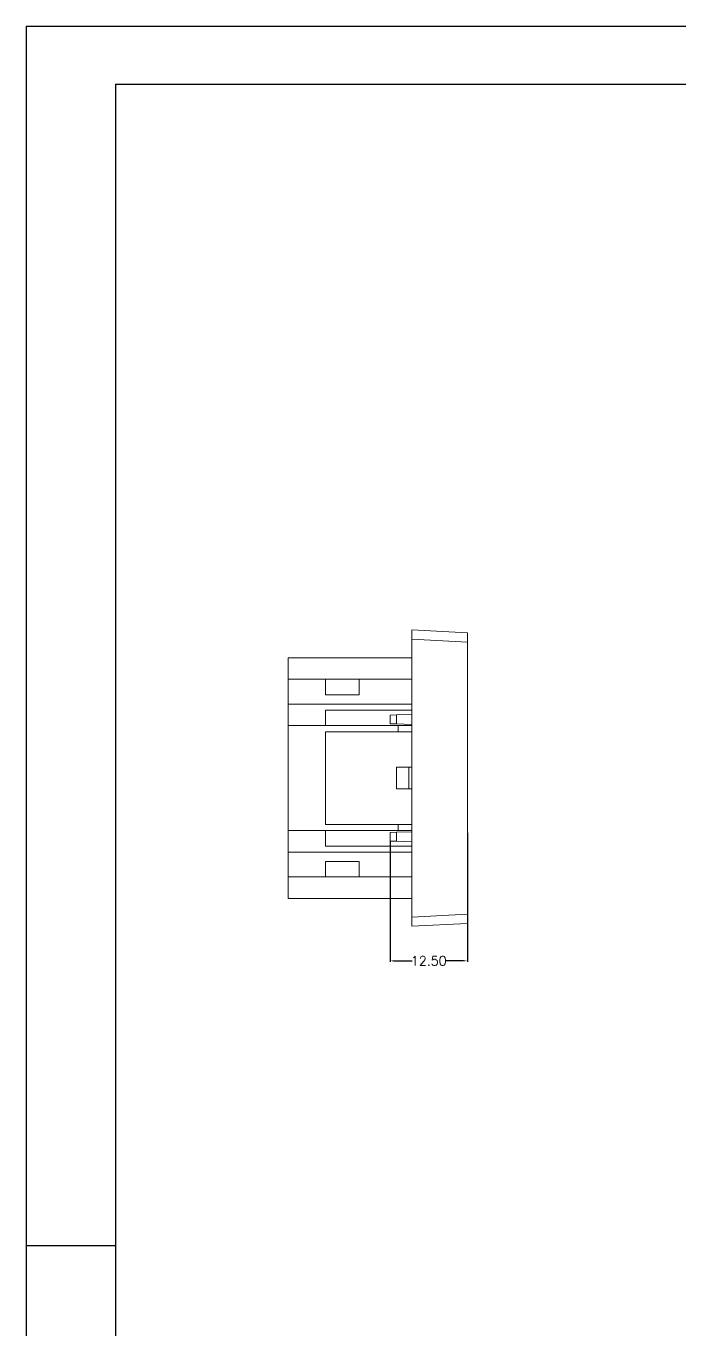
# Model space of a CAD drawing. Header units: inches. Extents: x 1113 to 3281, y 573 to 1166.
# Drawn here: x 2064.6 to 2170.5, y 756.9 to 968 of the extents above; entities that cross this region are included whole.
import ezdxf

# ---------------------------------------------------------------- set-up
doc = ezdxf.new("R2010")
doc.units = ezdxf.units.IN
doc.styles.get("Standard").update_dxf_attribs({"font": 'txt', "bigfont": 'gbcbig.shx'})
doc.dimstyles.new('2', dxfattribs={"dimtxt": 1.5, "dimasz": 0.6, "dimexe": 0.18, "dimexo": 0.0625, "dimgap": 0.09, "dimtad": 0, "dimtih": 1, "dimtoh": 1, "dimzin": 0, "dimdsep": 46, "dimtxsty": 'Standard', "dimcen": 0, "dimadec": 0, "dimazin": 2, "dimtfac": 1, "dimtofl": 0, "dimtmove": 0, "dimatfit": 3, "dimfxl": 0, "dimtolj": 1, "dimtzin": 0, "dimarcsym": 0})

# ---------------------------------------------------------------- blocks, each defined once
blk = doc.blocks.new('*D415')
at = {"color": 0, "lineweight": -2, "transparency": 16777216}
for p, q in [((2136.05, 837.34), (2136.05, 816.44)), ((2123.55, 835.95), (2123.55, 816.44)), ((2124.15, 816.62), (2127.09, 816.62)), ((2135.45, 816.62), (2132.52, 816.62))]:
    blk.add_line(p, q, dxfattribs=at)
at = {"color": 0, "transparency": 16777216}
for points in [[(2124.15, 816.72), (2124.15, 816.52), (2123.55, 816.62)], [(2135.45, 816.72), (2135.45, 816.52), (2136.05, 816.62)]]:
    blk.add_solid(points, dxfattribs=at)
at = {"layer": 'Defpoints', "color": 0, "transparency": 16777216}
for p in [(2136.05, 837.4), (2123.55, 836.01), (2123.55, 816.62)]:
    blk.add_point(p, dxfattribs=at)
at = {"color": 0, "transparency": 16777216, "insert": (2129.8, 816.62), "char_height": 1.5, "attachment_point": 5}
blk.add_mtext('\\A1;12.50', dxfattribs=at)

msp = doc.modelspace()

# ---------------------------------------------------------------- linework, layer by layer
for p, q in [((2064.595, 968.002), (2623.302, 968.002)), ((2064.595, 968.002), (2064.595, 572.957)), ((2079.052, 958.597), (2613.896, 958.597)), ((2079.052, 958.597), (2079.052, 582.363)), ((2079.052, 770.48), (2064.595, 770.48))]:
    msp.add_line(p, q)
at = {"color": 7, "linetype": 'Continuous', "lineweight": 15}
for p, q in [((2127.055, 870.214), (2136.055, 869.742)), ((2127.055, 868.716), (2127.055, 870.214)), ((2136.055, 868.245), (2127.055, 868.716)), ((2127.055, 823.712), (2127.055, 868.716)), ((2136.055, 869.742), (2136.055, 868.245)), ((2136.055, 824.184), (2136.055, 868.245)), ((2107.055, 862.214), (2107.055, 865.714)), ((2107.055, 865.714), (2127.055, 865.714)), ((2127.055, 862.214), (2107.055, 862.214)), ((2107.055, 862.214), (2107.055, 858.214)), ((2113.055, 859.714), (2113.055, 862.214)), ((2118.555, 862.214), (2118.555, 859.714)), ((2118.555, 859.714), (2113.055, 859.714)), ((2127.055, 858.214), (2107.055, 858.214)), ((2107.055, 854.714), (2107.055, 858.214)), ((2113.055, 857.214), (2113.055, 854.714)), ((2127.055, 857.214), (2113.055, 857.214)), ((2123.555, 856.414), (2124.555, 856.444)), ((2123.555, 855.014), (2123.555, 856.414)), ((2124.555, 856.444), (2127.055, 856.519)), ((2124.555, 854.984), (2124.555, 856.444)), ((2124.855, 854.714), (2107.055, 854.714)), ((2107.055, 837.714), (2107.055, 854.714)), ((2113.055, 853.714), (2113.055, 838.714)), ((2124.855, 853.714), (2113.055, 853.714)), ((2124.555, 854.984), (2123.555, 855.014)), ((2127.055, 854.909), (2124.555, 854.984)), ((2124.855, 854.714), (2124.855, 853.714)), ((2124.855, 854.714), (2127.055, 854.714)), ((2124.855, 853.714), (2127.055, 853.714)), ((2124.555, 844.464), (2124.555, 847.964)), ((2124.555, 847.964), (2126.555, 847.964)), ((2126.555, 847.964), (2126.555, 844.464)), ((2126.555, 847.964), (2127.055, 847.964)), ((2126.555, 844.464), (2124.555, 844.464)), ((2126.555, 844.464), (2127.055, 844.464)), ((2113.055, 838.714), (2124.855, 838.714)), ((2124.855, 838.714), (2124.855, 837.714)), ((2127.055, 838.714), (2124.855, 838.714)), ((2124.855, 837.714), (2107.055, 837.714)), ((2107.055, 834.214), (2107.055, 837.714)), ((2113.055, 837.714), (2113.055, 835.214)), ((2123.555, 837.414), (2124.555, 837.444)), ((2123.555, 836.014), (2123.555, 837.414)), ((2127.055, 837.519), (2124.555, 837.444)), ((2124.555, 837.444), (2124.555, 835.984)), ((2124.855, 837.714), (2127.055, 837.714)), ((2127.055, 834.214), (2107.055, 834.214)), ((2107.055, 830.214), (2107.055, 834.214)), ((2113.055, 835.214), (2127.055, 835.214)), ((2124.555, 835.984), (2123.555, 836.014)), ((2124.555, 835.984), (2127.055, 835.909)), ((2113.055, 832.714), (2118.555, 832.714)), ((2113.055, 830.214), (2113.055, 832.714)), ((2118.555, 832.714), (2118.555, 830.214)), ((2107.055, 830.214), (2107.055, 826.714)), ((2127.055, 830.214), (2107.055, 830.214)), ((2107.055, 826.714), (2127.055, 826.714)), ((2127.055, 823.712), (2136.055, 824.184)), ((2127.055, 822.214), (2127.055, 823.712)), ((2136.055, 824.184), (2136.055, 822.686)), ((2136.055, 822.686), (2127.055, 822.214))]:
    msp.add_line(p, q, dxfattribs=at)

# ---------------------------------------------------------------- dimensions: what is measured, and where the dimension line sits
dim = msp.add_linear_dim(base=(2123.555, 816.618), p1=(2136.055, 837.399), p2=(2123.555, 836.014), dimstyle='2')
dim.commit()
dim.dimension.update_dxf_attribs({"geometry": '*D415', "text_midpoint": (2129.805, 816.618)})

doc.saveas('drawing.dxf')
